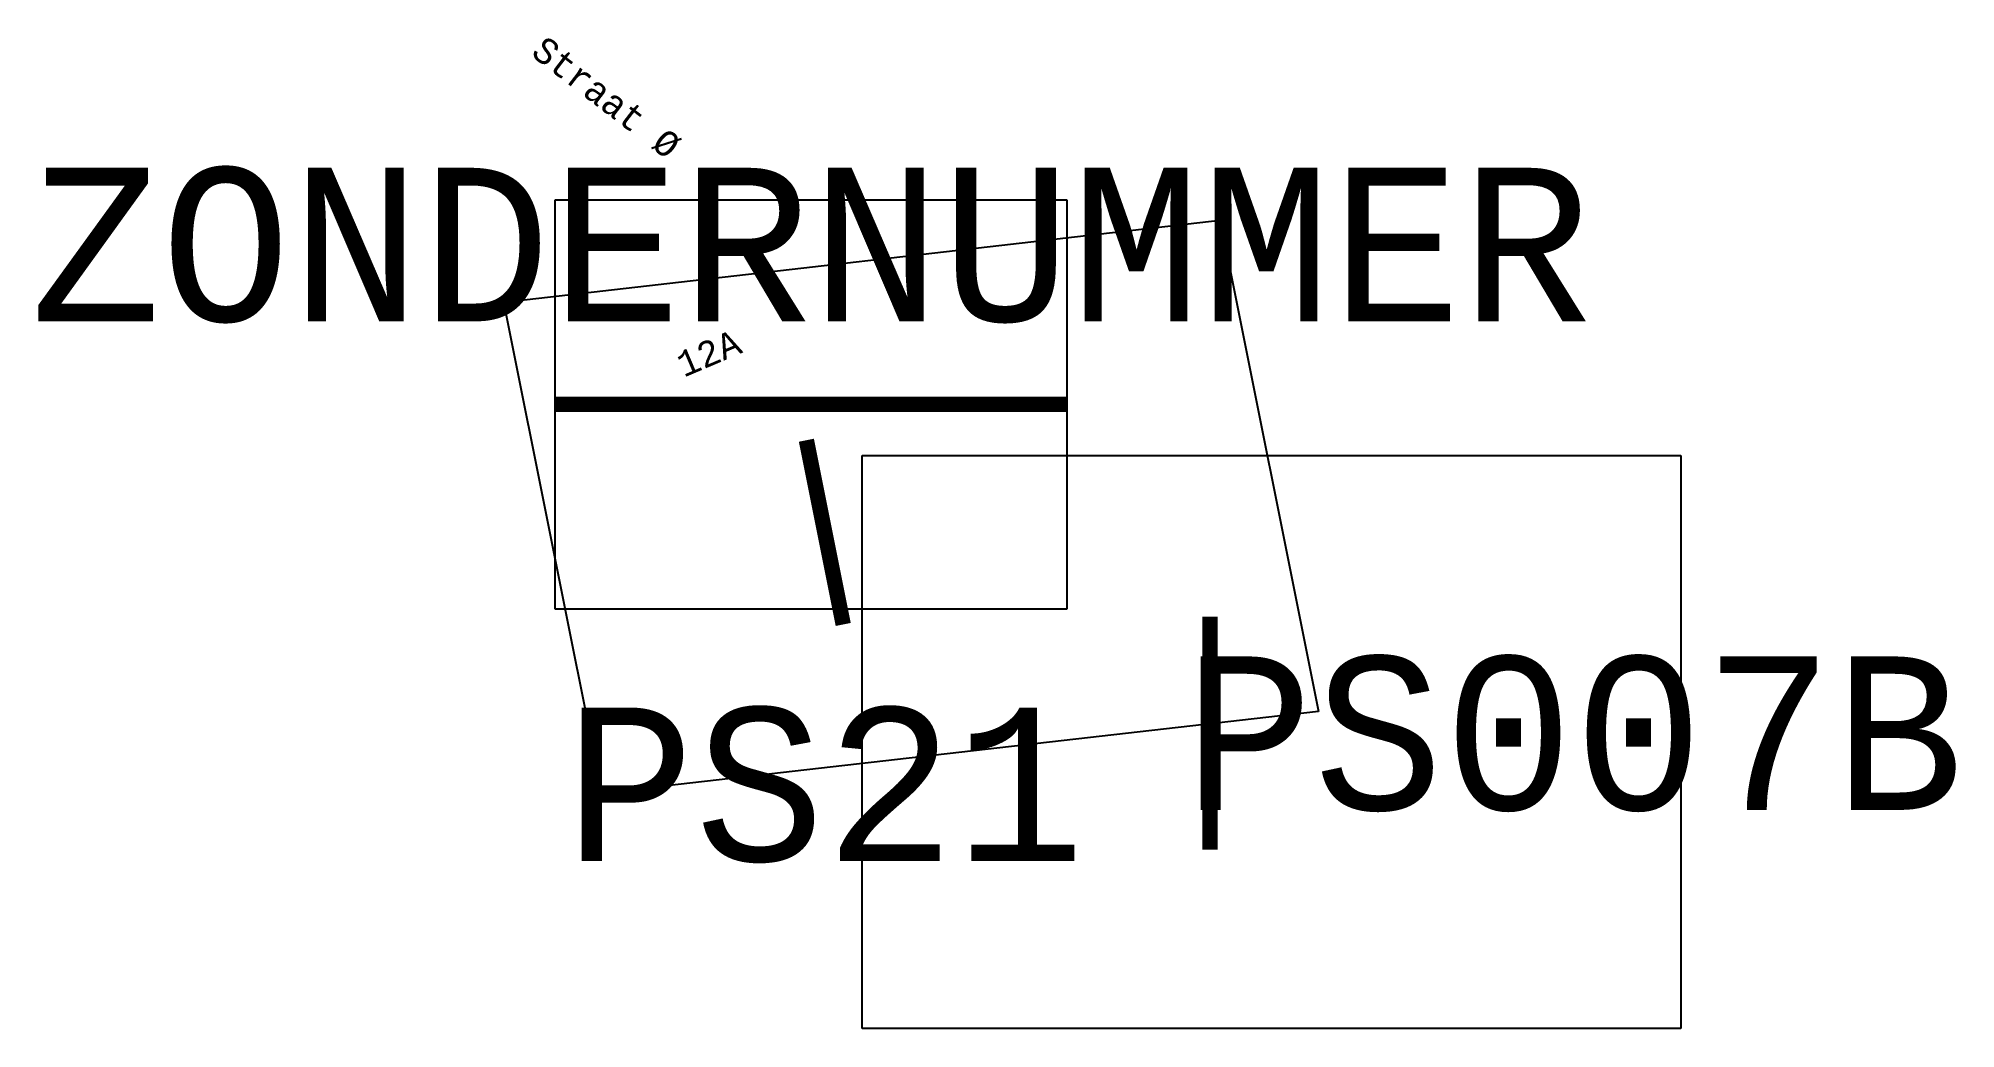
# Model space of a CAD drawing. Header units: metres. Extents: x 154981.8 to 155056.7, y 462991.6 to 463030.3.
import ezdxf
from ezdxf.enums import TextEntityAlignment as Align

# ---------------------------------------------------------------- set-up
doc = ezdxf.new("R2010")
doc.units = ezdxf.units.M
for name, color, linetype, true_color in [('KAD_HUISNUMMER', 7, 'Continuous', 0x5f5f5f), ('KAD_STRAATNAAM', 7, 'Continuous', 0x737373), ('PROEFSLEUVEN_HARTLIJN', 7, 'Continuous', 0x118dcf), ('PROEFSLEUVEN_LABEL', 7, 'Continuous', 0xd21f54)]:
    doc.layers.add(name, color=color, linetype=linetype, true_color=true_color)
doc.layers.add('PROEFSLEUVEN_TIFF', color=7, linetype='Continuous')
doc.styles.add('KADASTRALE_LABELS', font='LiberationMono-Regular.ttf')
doc.styles.add('PROEFSLEUVEN_LIBMONO', font='LiberationMono-Regular.ttf')
picture_1 = doc.add_image_def('image1.tiff', size_in_pixel=(40, 32))
picture_2 = doc.add_image_def('image2.tiff', size_in_pixel=(40, 32))
picture_3 = doc.add_image_def('image3.tiff', size_in_pixel=(40, 32))

msp = doc.modelspace()

# ---------------------------------------------------------------- linework, layer by layer
at = {"layer": 'PROEFSLEUVEN_HARTLIJN', "color": 7, "true_color": 0x118dcf, "const_width": 0.6}
for points in [[(155002, 463016), (155022, 463016)], [(155011.82, 463014.6), (155013.26, 463007.4)], [(155027.6, 463007.7), (155027.6, 462998.6)]]:
    msp.add_lwpolyline(points, dxfattribs=at)

# ---------------------------------------------------------------- texts
at = {"layer": 'KAD_HUISNUMMER', "color": 8, "style": 'KADASTRALE_LABELS'}
msp.add_text('12A', height=1, rotation=23, dxfattribs=at).set_placement((155008, 463018), align=Align.MIDDLE_CENTER)
at = {"layer": 'KAD_STRAATNAAM', "color": 8, "style": 'KADASTRALE_LABELS'}
msp.add_text('Straat Ø', height=1, rotation=322.5, dxfattribs=at).set_placement((155004, 463028), align=Align.MIDDLE_CENTER)
at = {"layer": 'PROEFSLEUVEN_LABEL', "color": 7, "true_color": 0xd21f54, "style": 'PROEFSLEUVEN_LIBMONO'}
for s, p in [('ZONDERNUMMER', (155012, 463022.25)), ('PS007B', (155041.81, 463003.15)), ('PS21', (155012.54, 463001.15))]:
    msp.add_text(s, height=6, dxfattribs=at).set_placement(p, align=Align.MIDDLE_CENTER)

# ---------------------------------------------------------------- pictures from other files: only their frames are drawn
at = {"layer": 'PROEFSLEUVEN_TIFF'}
image = msp.add_image(picture_3, insert=(155002, 463008), size_in_units=(20, 16), dxfattribs=at)
image.dxf.flags = 11
image = msp.add_image(picture_1, insert=(155003.84, 463000.8), size_in_units=(28.182, 19.58), rotation=6.5198, dxfattribs=at)
image.dxf.v_pixel = (-0.12, 0.6)
image.dxf.flags = 11
image = msp.add_image(picture_2, insert=(155014, 462991.6), size_in_units=(32, 22.4), dxfattribs=at)
image.dxf.flags = 11

doc.saveas('drawing.dxf')
